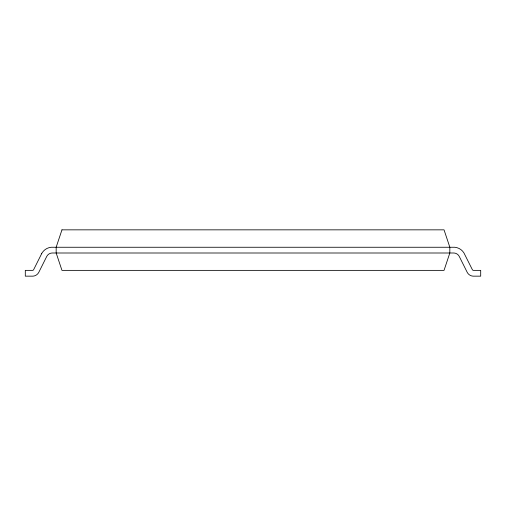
<?xml version="1.0" encoding="UTF-8"?>
<svg xmlns="http://www.w3.org/2000/svg" width="506" height="506" viewBox="0 0 506 506"><rect width="100%" height="100%" fill="white"/><g stroke="black" fill="none" stroke-linecap="round" stroke-linejoin="round"><path stroke-width="0.76" d="M61.966 229.844L56.172 247.213L56.172 253L61.966 270.368L444.034 270.368L449.828 253L449.828 247.213L444.034 229.844L61.966 229.844M41.612 253.746L33.605 269.742A1.347 1.347 0 0 1 32.675 270.362L25.3 270.368L25.3 276.156L33.004 276.156A7.141 7.141 0 0 0 38.842 272.228L46.729 256.453A6.243 6.243 0 0 1 52.314 253L453.686 253A6.243 6.243 0 0 1 459.271 256.453L467.158 272.228A7.141 7.141 0 0 0 472.996 276.156L480.7 276.156L480.7 270.368L473.344 270.368A1.347 1.347 0 0 1 472.395 269.742L463.913 252.892A12.043 12.043 0 0 0 454.793 247.257L51.207 247.257A12.043 12.043 0 0 0 42.087 252.892L41.612 253.746"/></g></svg>
